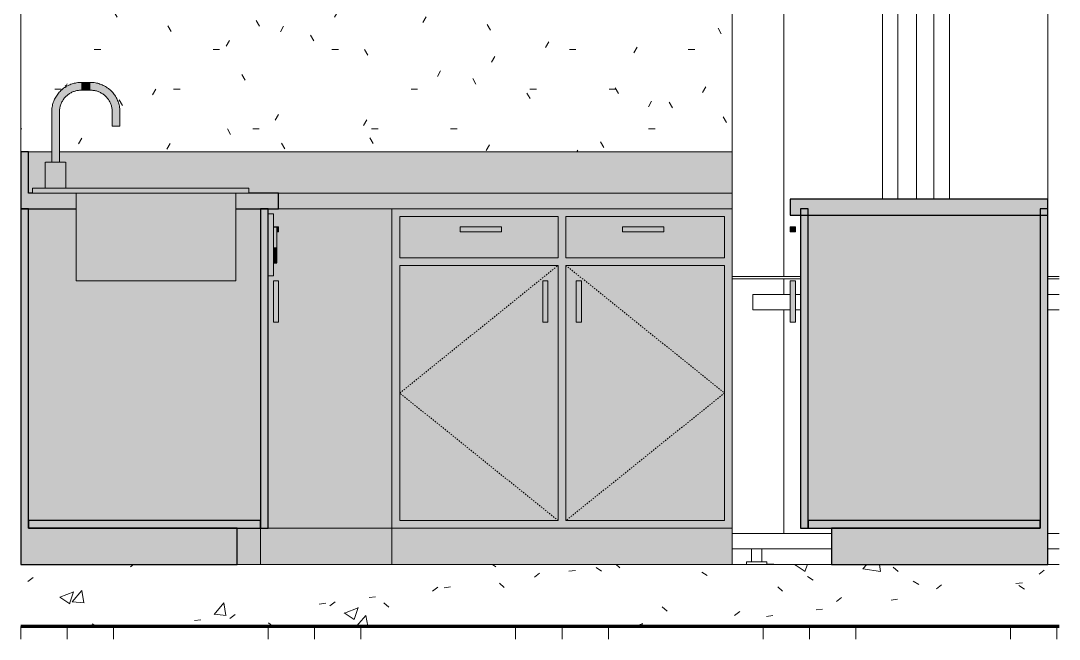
# Model space of a CAD drawing. Header units: inches. Extents: x -1667 to 6641, y -48 to 265.
# Drawn here: x 361.5 to 462.2, y -7.3 to 52.7 of the extents above; entities that cross this region are included whole.
import ezdxf

# ---------------------------------------------------------------- set-up
doc = ezdxf.new("R2010")
doc.units = ezdxf.units.IN
doc.header["$MEASUREMENT"] = 0
doc.linetypes.add('Dash', pattern=[0.25, 0.125, -0.125])
for name, color, linetype, lineweight in [('A-GENM', 13, 'Continuous', 9), ('A-WALL-PATT', 111, 'Continuous', 18), ('C-BLDG-PADS', 91, 'Continuous', 9), ('C-TOPO', 7, 'Continuous', 9), ('I-WALL', 2, 'Continuous', 18), ('P-SANR-FIXT', 6, 'Continuous', 9), ('Q-CASE', 31, 'Continuous', 9), ('Q-SPCQ', 91, 'Continuous', 9)]:
    doc.layers.add(name, color=color, linetype=linetype, lineweight=lineweight)

# ---------------------------------------------------------------- blocks, each defined once
blk = doc.blocks.new('Open Source Metal Building_Exterior_rvt-4-Kitchen - East Elevation')
at = {"layer": 'C-BLDG-PADS'}
h = blk.add_hatch(dxfattribs=at)
h.set_pattern_fill('FP_12', style=0, pattern_type=2)
h.set_pattern_definition([(50, (0, 0), (13.77135, -1.20496), [1.44, -15.84]), (355, (0, 0), (-2.66442, 14.44218), [1.152, -12.672]), (100.451, (1.148, -0.1), (11.10708, 13.23737), [1.224, -13.462]), (46.184, (0, 3.84), (20.49128, -3.17785), [2.16, -23.76]), (96.636, (1.708, 3.575), (17.94587, 18.70315), [1.836, -20.193]), (351.184, (0, 3.84), (17.9454, 18.7026), [1.728, -19.008]), (21, (1.92, 2.88), (11.46052, -7.73037), [1.44, -15.84]), (326, (1.92, 2.88), (4.67135, 13.92315), [1.152, -12.672]), (71.451, (2.875, 2.236), (16.13207, 6.19284), [1.224, -13.462]), (37.5, (0, 0), (0.233123, 6.39175), [0.634, -11.885, 0.634, -12.23, -12.72]), (37.5, (0, 0), (0.233123, 6.39175), [-25.382, 0.634, -12.086]), (7.5, (0, 0), (5.05073, 7.57304), [0.634, -6.701, 0.634, -11.597, -4.848]), (7.5, (0, 0), (5.05073, 7.57304), [-19.565, 0.634, -4.214]), (327.5, (-4.282, 0), (10.24958, -0.43289), [0.634, -4.166, 0.634, -14.342, -19.872]), (327.5, (-4.282, 0), (10.24958, -0.43289), [-19.776, 0.634, -19.238]), (317.5, (-6.202, 0), (11.19739, 1.92214), [0.634, -5.606, 0.634, -9.312, -14.112]), (317.5, (-6.202, 0), (11.19739, 1.92214), [-16.186, 0.634, -13.478])])
h.paths.add_polyline_path([(983.37, -6), (1008.55, -6), (1008.55, 0), (907.83, 0), (907.83, -6), (958.19, -6)], flags=0)
at = {"layer": 'C-TOPO'}
h = blk.add_hatch(dxfattribs=at)
h.set_pattern_fill('FP_11', color=256, style=0, pattern_type=2)
h.set_pattern_definition([(0, (0, 0), (12, 12), [12, -12]), (0, (0, 4.5), (12, 12), [12, -12]), (0, (0, 9), (12, 12), [12, -12]), (90, (1.5, 10.5), (-12, 12), [12, -12]), (90, (6, 10.5), (-12, 12), [12, -12]), (90, (10.5, 10.5), (-12, 12), [12, -12])])
h.paths.add_polyline_path([(1002.59, -7.26), (1008.55, -7.26), (1008.55, -6.01), (907.83, -6.01), (907.83, -7.26), (983.37, -7.26)], flags=0)
at = {"layer": 'C-BLDG-PADS', "color": 250, "lineweight": 18}
for p, q in [((1008.55, 0), (907.83, 0)), ((907.83, -6), (1008.55, -6))]:
    blk.add_line(p, q, dxfattribs=at)
at = {"layer": 'C-TOPO', "color": 10, "lineweight": 80}
for p, q in [((1006.07, -6.01), (907.83, -6.01)), ((1008.55, -6.01), (1006.07, -6.01))]:
    blk.add_line(p, q, dxfattribs=at)
at = {"layer": 'C-TOPO'}
for q in [(907.83, -6.01), (1008.55, -6.01)]:
    blk.add_line((1006.07, -6.01), q, dxfattribs=at)
blk = doc.blocks.new('Counter Top-L Shaped - 24_ Depth U SHAPED-689926-Kitchen - East Elevation')
at = {"layer": 'Q-CASE'}
h = blk.add_hatch(color=256, dxfattribs=at)
h.paths.add_polyline_path([(908.96, 34.5), (913.21, 34.51), (913.21, 36), (908.59, 36), (908.59, 40), (907.84, 40), (907.84, 34.5)], flags=0)
h.paths.add_polyline_path([(932.84, 34.5), (932.84, 36), (928.71, 36), (928.71, 34.5), (929.87, 34.5)], flags=0)
h = blk.add_hatch(color=256, dxfattribs=at)
h.paths.add_polyline_path([(908.96, 36), (908.96, 36.5), (910.24, 36.5), (910.24, 39), (910.84, 39), (910.84, 40), (908.59, 40), (908.59, 36)], flags=0)
h.paths.add_polyline_path([(976.84, 36), (976.84, 40), (911.59, 40), (911.59, 39), (912.19, 39), (912.19, 36.5), (929.96, 36.5), (929.96, 36), (958.19, 36)], flags=0)
blk.add_hatch(color=256, dxfattribs=at).paths.add_polyline_path([(976.84, 34.5), (976.84, 36), (932.84, 36), (932.84, 34.5), (958.19, 34.5)], flags=0)
at = {"layer": 'Q-CASE', "lineweight": 30}
for p, q in [((908.59, 40), (907.84, 40)), ((907.84, 40), (907.84, 34.5)), ((908.59, 36), (908.59, 40)), ((908.96, 36), (908.59, 36)), ((932.84, 36), (929.96, 36)), ((932.84, 34.5), (932.84, 36)), ((907.84, 34.5), (913.21, 34.5)), ((928.71, 34.5), (932.84, 34.5))]:
    blk.add_line(p, q, dxfattribs=at)
at = {"layer": 'Q-CASE'}
for p, q in [((908.59, 40), (910.84, 40)), ((911.59, 40), (976.84, 40)), ((932.84, 36), (976.84, 36)), ((976.84, 34.5), (932.84, 34.5))]:
    blk.add_line(p, q, dxfattribs=at)
blk = doc.blocks.new('Refrigeration-Dacor-Millennia - PF36BNDFBK-519146-Kitchen - East Elevation')
at = {"layer": 'A-GENM', "lineweight": 18}
for p, q in [((976.84, 70.12), (976.84, 27.94)), ((994.71, 70.12), (976.84, 70.12)), ((981.84, 70.12), (981.84, 27.94)), ((994.71, 70.12), (994.71, 35.43)), ((1008.55, 70.12), (994.71, 70.12)), ((1007.46, 70.12), (1007.46, 35.43)), ((976.84, 27.94), (983.46, 27.94)), ((976.84, 27.69), (976.84, 3)), ((983.46, 27.69), (976.84, 27.69)), ((1007.46, 27.94), (1008.55, 27.94)), ((1008.55, 27.69), (1007.46, 27.69)), ((976.84, 3), (986.46, 3)), ((1007.46, 3), (1008.55, 3))]:
    blk.add_line(p, q, dxfattribs=at)
at = {"layer": 'A-GENM'}
for p, q in [((976.84, 70.12), (1008.55, 70.12)), ((976.84, 3), (976.84, 70.12)), ((984.63, 67.67), (984.64, 67.71)), ((984.69, 67.42), (984.63, 67.67)), ((984.64, 67.71), (984.66, 67.74)), ((984.66, 67.74), (984.7, 67.75)), ((984.68, 67.7), (984.84, 67.7)), ((984.72, 67.53), (984.68, 67.7)), ((984.7, 67.75), (984.82, 67.75)), ((984.75, 67.37), (984.72, 67.53)), ((984.82, 67.75), (984.86, 67.74)), ((984.84, 67.7), (984.91, 67.37)), ((984.86, 67.74), (984.89, 67.7)), ((984.89, 67.7), (984.95, 67.42)), ((992.9, 67.53), (991.4, 67.53)), ((991.4, 67.53), (991.4, 35.43)), ((992.9, 35.43), (992.9, 67.53)), ((996.4, 67.53), (997.9, 67.53)), ((996.4, 35.43), (996.4, 67.53)), ((997.9, 67.53), (997.9, 35.43)), ((982.1, 67.33), (982.11, 67.37)), ((982.12, 67.24), (982.1, 67.33)), ((982.11, 67.37), (982.13, 67.4)), ((982.15, 67.2), (982.12, 67.24)), ((982.13, 67.4), (982.17, 67.42)), ((982.15, 67.37), (982.37, 67.37)), ((982.18, 67.23), (982.15, 67.37)), ((982.19, 67.18), (982.15, 67.2)), ((982.17, 67.42), (984.69, 67.42)), ((982.38, 67.23), (982.18, 67.23)), ((982.4, 67.18), (982.19, 67.18)), ((982.37, 67.37), (982.41, 67.34)), ((982.42, 67.22), (982.38, 67.23)), ((982.46, 66.91), (982.4, 67.18)), ((982.41, 67.34), (982.44, 67.37)), ((982.45, 67.18), (982.42, 67.22)), ((982.44, 67.37), (982.53, 67.37)), ((982.51, 66.89), (982.45, 67.18)), ((982.48, 66.86), (982.46, 66.91)), ((982.54, 66.84), (982.48, 66.86)), ((982.67, 66.89), (982.51, 66.89)), ((982.53, 67.37), (982.56, 67.36)), ((985.43, 66.84), (982.54, 66.84)), ((982.56, 67.36), (982.57, 67.33)), ((982.57, 67.33), (982.67, 66.89)), ((982.66, 67.24), (982.67, 67.3)), ((982.72, 66.97), (982.66, 67.24)), ((982.67, 67.3), (982.71, 67.35)), ((982.71, 67.35), (982.76, 67.37)), ((982.74, 66.93), (982.72, 66.97)), ((982.78, 66.9), (982.74, 66.93)), ((982.76, 67.37), (983.23, 67.37)), ((982.82, 66.89), (982.78, 66.9)), ((983.28, 66.89), (982.82, 66.89)), ((982.84, 67.22), (982.83, 67.19)), ((982.83, 67.19), (982.84, 67.12)), ((982.88, 67.23), (982.84, 67.22)), ((982.84, 67.12), (982.86, 67.06)), ((982.86, 67.06), (982.87, 67.03)), ((982.87, 67.03), (982.9, 67.02)), ((983.15, 67.23), (982.88, 67.23)), ((982.9, 67.02), (983.18, 67.02)), ((983.18, 67.22), (983.15, 67.23)), ((983.19, 67.2), (983.18, 67.22)), ((983.18, 67.02), (983.21, 67.04)), ((983.22, 67.07), (983.19, 67.2)), ((983.21, 67.04), (983.22, 67.07)), ((983.23, 67.37), (983.28, 67.36)), ((983.28, 67.36), (983.31, 67.33)), ((983.34, 66.91), (983.28, 66.89)), ((983.31, 67.33), (983.33, 67.28)), ((983.33, 67.28), (983.36, 67.15)), ((983.38, 66.96), (983.34, 66.91)), ((983.36, 67.15), (983.39, 67.02)), ((983.38, 67.32), (983.39, 67.35)), ((983.39, 67.27), (983.38, 67.32)), ((983.39, 67.02), (983.38, 66.96)), ((983.39, 67.35), (983.42, 67.37)), ((983.41, 67.24), (983.39, 67.27)), ((983.44, 67.23), (983.41, 67.24)), ((983.42, 67.37), (983.89, 67.37)), ((983.79, 67.23), (983.44, 67.23)), ((983.45, 66.98), (983.46, 67.01)), ((983.46, 66.93), (983.45, 66.98)), ((983.46, 67.01), (983.5, 67.02)), ((983.48, 66.9), (983.46, 66.93)), ((983.51, 66.89), (983.48, 66.9)), ((983.5, 67.02), (983.84, 67.02)), ((983.94, 66.89), (983.51, 66.89)), ((983.83, 67.22), (983.79, 67.23)), ((983.85, 67.19), (983.83, 67.22)), ((983.84, 67.02), (983.87, 67.04)), ((983.88, 67.07), (983.85, 67.19)), ((983.87, 67.04), (983.88, 67.07)), ((983.89, 67.37), (983.93, 67.36)), ((983.93, 67.36), (983.97, 67.33)), ((984, 66.91), (983.94, 66.89)), ((983.97, 67.33), (983.99, 67.28)), ((983.99, 67.28), (984.02, 67.15)), ((984.04, 66.96), (984, 66.91)), ((984.02, 67.15), (984.05, 67.02)), ((984.05, 67.02), (984.04, 66.96)), ((984.06, 67.3), (984.1, 67.35)), ((984.06, 67.24), (984.06, 67.3)), ((984.09, 67.11), (984.06, 67.24)), ((984.12, 66.97), (984.09, 67.11)), ((984.1, 67.35), (984.16, 67.37)), ((984.14, 66.93), (984.12, 66.97)), ((984.17, 66.9), (984.14, 66.93)), ((984.16, 67.37), (984.61, 67.37)), ((984.22, 66.89), (984.17, 66.9)), ((984.22, 67.23), (984.23, 67.19)), ((984.64, 67.23), (984.22, 67.23)), ((984.66, 66.89), (984.22, 66.89)), ((984.23, 67.19), (984.65, 67.19)), ((984.25, 67.06), (984.26, 67.02)), ((984.6, 67.06), (984.25, 67.06)), ((984.26, 67.02), (984.6, 67.02)), ((984.6, 67.02), (984.6, 67.06)), ((984.61, 67.37), (984.64, 67.23)), ((984.65, 67.19), (984.69, 67.18)), ((984.66, 67.37), (984.75, 67.37)), ((984.68, 67.3), (984.66, 67.37)), ((984.72, 66.91), (984.66, 66.89)), ((984.69, 67.23), (984.68, 67.3)), ((984.78, 67.23), (984.69, 67.23)), ((984.69, 67.18), (984.73, 67.15)), ((984.76, 66.96), (984.72, 66.91)), ((984.73, 67.15), (984.75, 67.11)), ((984.75, 67.11), (984.76, 67.06)), ((984.76, 67.06), (984.77, 67.02)), ((984.77, 67.02), (984.76, 66.96)), ((984.83, 66.97), (984.78, 67.23)), ((984.85, 66.93), (984.83, 66.97)), ((984.89, 66.9), (984.85, 66.93)), ((984.94, 66.89), (984.89, 66.9)), ((984.91, 67.37), (985.31, 67.37)), ((984.94, 67.23), (984.97, 67.07)), ((985.28, 67.23), (984.94, 67.23)), ((985.43, 66.89), (984.94, 66.89)), ((984.95, 67.42), (985.31, 67.42)), ((984.97, 67.07), (984.99, 67.03)), ((984.99, 67.03), (985.03, 67.02)), ((985.03, 67.02), (985.32, 67.02)), ((985.32, 67.22), (985.28, 67.23)), ((985.31, 67.42), (985.39, 67.4)), ((985.31, 67.37), (985.39, 67.35)), ((985.33, 67.18), (985.32, 67.22)), ((985.32, 67.02), (985.35, 67.04)), ((985.36, 67.07), (985.33, 67.18)), ((985.35, 67.04), (985.36, 67.07)), ((985.39, 67.4), (985.45, 67.37)), ((985.39, 67.35), (985.45, 67.3)), ((985.48, 66.91), (985.43, 66.89)), ((985.46, 66.85), (985.43, 66.84)), ((985.45, 67.37), (985.5, 67.31)), ((985.45, 67.3), (985.48, 67.23)), ((985.49, 66.86), (985.46, 66.85)), ((985.48, 67.23), (985.53, 67.02)), ((985.52, 66.95), (985.48, 66.91)), ((985.55, 66.9), (985.49, 66.86)), ((985.5, 67.31), (985.53, 67.24)), ((985.53, 67.02), (985.52, 66.95)), ((985.53, 67.24), (985.58, 67.03)), ((985.58, 66.96), (985.55, 66.9)), ((985.58, 67.03), (985.58, 66.96)), ((981.84, 27.69), (981.84, 26.19)), ((978.84, 26.19), (982.46, 26.19)), ((978.84, 24.69), (978.84, 26.19)), ((982.96, 26.19), (983.46, 26.19)), ((1007.46, 26.19), (1008.55, 26.19)), ((982.46, 24.69), (978.84, 24.69)), ((981.84, 24.69), (981.84, 3)), ((983.46, 24.69), (982.96, 24.69)), ((1008.55, 24.69), (1007.46, 24.69)), ((986.46, 3), (976.84, 3)), ((1008.55, 3), (1007.46, 3)), ((978.71, 0.25), (978.71, 1.5)), ((978.71, 1.5), (979.71, 1.5)), ((979.71, 1.5), (979.71, 0.25)), ((978.21, 0.25), (978.71, 0.25)), ((978.21, 0), (978.21, 0.25)), ((979.71, 0.25), (978.71, 0.25)), ((979.71, 0.25), (980.21, 0.25)), ((980.21, 0.25), (980.21, 0))]:
    blk.add_line(p, q, dxfattribs=at)
at = {"layer": 'Q-SPCQ'}
for p, q in [((976.84, 1.5), (978.71, 1.5)), ((979.71, 1.5), (986.46, 1.5)), ((1007.46, 1.5), (1008.55, 1.5))]:
    blk.add_line(p, q, dxfattribs=at)
blk = doc.blocks.new('Sink Kitchen-Double - 42_ x 21_-577721-Kitchen - East Elevation')
at = {"layer": 'P-SANR-FIXT'}
for points in [[(911.21, 43.88), (911.59, 43.88), (911.75, 44.69), (912.21, 45.38), (912.9, 45.84), (913.71, 46), (913.71, 46.75), (912.61, 46.53), (911.68, 45.91), (911.05, 44.98), (910.84, 43.88), (911.13, 43.88)], [(913.71, 46), (914.59, 46), (914.59, 46.75), (913.71, 46.75), (913.71, 46.04)], [(917.17, 43.88), (917.46, 43.88), (917.24, 44.98), (916.62, 45.91), (915.69, 46.53), (914.59, 46.75), (914.59, 46), (915.4, 45.84), (916.09, 45.38), (916.55, 44.69), (916.71, 43.88), (917, 43.88)], [(911.51, 39), (911.59, 39), (911.59, 43.88), (910.84, 43.88), (910.84, 39), (911.44, 39)], [(916.85, 42.5), (917.46, 42.5), (917.46, 43.88), (916.71, 43.88), (916.71, 42.5), (916.78, 42.5)], [(910.33, 36.5), (911.21, 36.5), (911.21, 39), (910.24, 39), (910.24, 36.5)], [(911.44, 36.5), (912.19, 36.5), (912.19, 39), (911.21, 39), (911.21, 36.5)], [(915.7, 36), (929.96, 36), (929.96, 36.5), (908.96, 36.5), (908.96, 36), (914.92, 36)], [(913.87, 27.5), (915.46, 27.5), (915.46, 36), (913.21, 36), (913.21, 27.5), (913.63, 27.5)], [(915.46, 27.5), (926.46, 27.5), (926.46, 36), (915.46, 36), (915.46, 27.55)], [(926.46, 27.5), (928.71, 27.5), (928.71, 36), (926.46, 36), (926.46, 27.55)]]:
    blk.add_hatch(color=256, dxfattribs=at).paths.add_polyline_path(points, flags=0)
for p, q in [((914.59, 46.75), (913.71, 46.75)), ((913.71, 46), (914.59, 46)), ((910.84, 43.88), (910.84, 39)), ((911.59, 39), (911.59, 43.88)), ((916.71, 43.88), (916.71, 42.5)), ((917.46, 42.5), (917.46, 43.88)), ((917.46, 42.5), (916.71, 42.5)), ((910.21, 39), (910.21, 36.5)), ((910.21, 39), (910.21, 36.5)), ((910.24, 39), (911.21, 39)), ((910.24, 39), (910.24, 39)), ((911.21, 39), (912.19, 39)), ((912.19, 39), (912.19, 39)), ((912.21, 36.5), (912.21, 39)), ((912.21, 36.5), (912.21, 39)), ((908.96, 36.5), (929.96, 36.5)), ((908.96, 36), (908.96, 36.5)), ((929.96, 36), (929.96, 36.5)), ((929.96, 36), (908.96, 36)), ((913.21, 36), (913.21, 27.5)), ((928.71, 27.5), (928.71, 36)), ((913.21, 27.5), (915.46, 27.5)), ((915.46, 27.5), (926.46, 27.5)), ((926.46, 27.5), (928.71, 27.5))]:
    blk.add_line(p, q, dxfattribs=at)
at = {"layer": 'P-SANR-FIXT', "flags": 128}
for points in [[(913.71, 46.75), (913.6, 46.75), (913.48, 46.74), (913.37, 46.73), (913.25, 46.71), (913.14, 46.69), (913.03, 46.67), (912.92, 46.64), (912.81, 46.6), (912.7, 46.57), (912.59, 46.52), (912.49, 46.48), (912.38, 46.43), (912.28, 46.37), (912.18, 46.31), (912.09, 46.25), (911.99, 46.18), (911.9, 46.11), (911.82, 46.04), (911.73, 45.96), (911.65, 45.88), (911.57, 45.79), (911.5, 45.71), (911.42, 45.62), (911.36, 45.52), (911.29, 45.43), (911.23, 45.33), (911.18, 45.23), (911.12, 45.13), (911.08, 45.02), (911.03, 44.92), (910.99, 44.81), (910.96, 44.7), (910.93, 44.59), (910.9, 44.48), (910.88, 44.36), (910.86, 44.25), (910.85, 44.14), (910.84, 44.02), (910.84, 43.91), (910.84, 43.88)], [(917.46, 43.88), (917.46, 43.99), (917.45, 44.1), (917.44, 44.22), (917.42, 44.33), (917.4, 44.45), (917.38, 44.56), (917.35, 44.67), (917.31, 44.78), (917.28, 44.89), (917.23, 44.99), (917.19, 45.1), (917.14, 45.2), (917.08, 45.3), (917.02, 45.4), (916.96, 45.5), (916.89, 45.59), (916.82, 45.68), (916.75, 45.77), (916.67, 45.86), (916.59, 45.94), (916.5, 46.02), (916.42, 46.09), (916.33, 46.16), (916.23, 46.23), (916.14, 46.29), (916.04, 46.35), (915.94, 46.41), (915.84, 46.46), (915.73, 46.51), (915.63, 46.55), (915.52, 46.59), (915.41, 46.63), (915.3, 46.66), (915.19, 46.69), (915.07, 46.71), (914.96, 46.73), (914.85, 46.74), (914.73, 46.75), (914.62, 46.75), (914.59, 46.75)], [(911.59, 43.88), (911.59, 43.96), (911.59, 44.04), (911.6, 44.13), (911.61, 44.21), (911.63, 44.3), (911.65, 44.38), (911.67, 44.46), (911.69, 44.54), (911.72, 44.62), (911.75, 44.7), (911.79, 44.78), (911.83, 44.86), (911.87, 44.93), (911.91, 45), (911.96, 45.07), (912.01, 45.14), (912.06, 45.21), (912.11, 45.28), (912.17, 45.34), (912.23, 45.4), (912.29, 45.46), (912.36, 45.51), (912.42, 45.57), (912.49, 45.62), (912.56, 45.66), (912.64, 45.71), (912.71, 45.75), (912.79, 45.79), (912.86, 45.82), (912.94, 45.86), (913.02, 45.88), (913.1, 45.91), (913.18, 45.93), (913.27, 45.95), (913.35, 45.97), (913.43, 45.98), (913.52, 45.99), (913.6, 46), (913.69, 46), (913.71, 46)], [(914.59, 46), (914.67, 46), (914.76, 45.99), (914.84, 45.98), (914.92, 45.97), (915.01, 45.96), (915.09, 45.94), (915.17, 45.92), (915.25, 45.89), (915.33, 45.86), (915.41, 45.83), (915.49, 45.8), (915.57, 45.76), (915.64, 45.72), (915.71, 45.68), (915.79, 45.63), (915.85, 45.58), (915.92, 45.53), (915.99, 45.47), (916.05, 45.42), (916.11, 45.36), (916.17, 45.29), (916.22, 45.23), (916.28, 45.16), (916.33, 45.09), (916.37, 45.02), (916.42, 44.95), (916.46, 44.88), (916.5, 44.8), (916.53, 44.72), (916.57, 44.65), (916.6, 44.57), (916.62, 44.48), (916.64, 44.4), (916.66, 44.32), (916.68, 44.24), (916.69, 44.15), (916.7, 44.07), (916.71, 43.98), (916.71, 43.9), (916.71, 43.88)]]:
    blk.add_lwpolyline(points, dxfattribs=at)
blk = doc.blocks.new('Base Cabinet-Double Door Sink Unit - 48_-578561-Kitchen - East Elevation')
at = {"layer": 'Q-CASE'}
h = blk.add_hatch(color=256, dxfattribs=at)
h.paths.add_polyline_path([(907.84, 0), (928.84, 0), (928.84, 3.5), (908.59, 3.5), (908.59, 34.5), (907.84, 34.5), (907.84, 24.57)], flags=0)
h.paths.add_polyline_path([(931.09, 3.5), (931.84, 3.5), (931.84, 34.5), (931.09, 34.5), (931.09, 24.57)], flags=0)
for points in [[(928.84, 4.25), (931.09, 4.25), (931.09, 34.5), (928.71, 34.5), (928.71, 27.5), (913.21, 27.5), (913.21, 34.5), (908.59, 34.5), (908.59, 4.25), (928.35, 4.25)], [(931.09, 3.5), (931.09, 4.25), (908.59, 4.25), (908.59, 3.5)]]:
    blk.add_hatch(color=256, dxfattribs=at).paths.add_polyline_path(points, flags=0)
at = {"layer": 'Q-CASE', "lineweight": 30}
for p, q in [((908.59, 34.5), (907.84, 34.5)), ((907.84, 34.5), (907.84, 0)), ((908.59, 3.5), (908.59, 34.5)), ((931.09, 34.5), (931.09, 3.5)), ((931.84, 34.5), (931.09, 34.5)), ((931.84, 3.5), (931.84, 34.5)), ((931.09, 4.25), (908.59, 4.25)), ((908.59, 4.25), (908.59, 3.5)), ((931.09, 3.5), (931.09, 4.25)), ((928.84, 3.5), (908.59, 3.5)), ((908.59, 3.5), (931.09, 3.5)), ((928.84, 0), (928.84, 3.5)), ((931.09, 3.5), (931.84, 3.5)), ((907.84, 0), (928.84, 0))]:
    blk.add_line(p, q, dxfattribs=at)
blk = doc.blocks.new('Base Cabinet-Corner Unit-Angled - 36_ 2-582711-Kitchen - East Elevation')
at = {"layer": 'Q-CASE'}
h = blk.add_hatch(color=256, dxfattribs=at)
h.paths.add_polyline_path([(931.84, 3.5), (943.84, 3.5), (943.84, 34.5), (931.84, 34.5), (931.84, 34), (932.34, 34), (932.34, 32.75), (932.84, 32.75), (932.84, 32.25), (932.66, 32.25), (932.66, 29.25), (932.34, 29.25), (932.34, 28), (931.84, 28), (931.84, 4)], flags=0)
h.paths.add_polyline_path([(932.34, 23.5), (932.34, 27.5), (932.84, 27.5), (932.84, 23.5)], flags=0)
for points in [[(931.09, 0), (931.09, 3.5), (928.84, 3.5), (928.84, 0)], [(931.84, 0), (943.84, 0), (943.84, 3.5), (931.09, 3.5), (931.09, 0), (931.21, 0)]]:
    blk.add_hatch(color=256, dxfattribs=at).paths.add_polyline_path(points, flags=0)
for p, q in [((943.84, 34.5), (943.84, 3.5)), ((931.09, 0), (931.09, 3.5)), ((943.84, 3.5), (931.84, 3.5)), ((943.84, 3.5), (943.84, 0))]:
    blk.add_line(p, q, dxfattribs=at)
blk = doc.blocks.new('Base Cabinet-Double Door _ 2 Drawer - 36_-581377-Kitchen - East Elevation')
at = {"layer": 'Q-CASE'}
h = blk.add_hatch(color=256, dxfattribs=at)
h.paths.add_polyline_path([(1007.46, 0), (1007.46, 34.5), (1006.71, 34.5), (1006.71, 3.5), (986.46, 3.5), (986.46, 0)], flags=0)
h.paths.add_polyline_path([(983.46, 3.5), (984.21, 3.5), (984.21, 34.5), (983.46, 34.5), (983.46, 24.57)], flags=0)
for points in [[(984.21, 4.25), (1006.71, 4.25), (1006.71, 33.86), (984.21, 33.86), (984.21, 24.57)], [(984.21, 3.5), (1006.71, 3.5), (1006.71, 4.25), (984.21, 4.25)]]:
    blk.add_hatch(color=256, dxfattribs=at).paths.add_polyline_path(points, flags=0)
at = {"layer": 'Q-CASE', "lineweight": 30}
for p, q in [((984.21, 34.5), (983.46, 34.5)), ((983.46, 34.5), (983.46, 3.5)), ((984.21, 3.5), (984.21, 34.5)), ((1006.71, 34.5), (1006.71, 3.5)), ((1007.46, 34.5), (1006.71, 34.5)), ((1007.46, 0), (1007.46, 34.5)), ((1006.71, 4.25), (984.21, 4.25)), ((984.21, 4.25), (984.21, 3.5)), ((1006.71, 3.5), (1006.71, 4.25)), ((983.46, 3.5), (984.21, 3.5)), ((984.21, 3.5), (1006.71, 3.5)), ((1006.71, 3.5), (986.46, 3.5)), ((986.46, 3.5), (986.46, 0)), ((986.46, 0), (1007.46, 0))]:
    blk.add_line(p, q, dxfattribs=at)
blk = doc.blocks.new('Base Cabinet-Double Door _ 2 Drawer - 36_-V10-Kitchen - East Elevation')
at = {"layer": 'Q-CASE'}
for points in [[(982.96, 32.25), (982.96, 32.75), (982.46, 32.75), (982.46, 32.25)], [(982.96, 23.5), (982.96, 27.5), (982.46, 27.5), (982.46, 23.5)]]:
    blk.add_hatch(color=256, dxfattribs=at).paths.add_polyline_path(points, flags=0)
for p, q in [((982.46, 32.25), (982.46, 32.75)), ((982.46, 32.75), (982.96, 32.75)), ((982.96, 32.25), (982.46, 32.25)), ((982.96, 32.75), (982.96, 32.25)), ((982.46, 23.5), (982.46, 27.5)), ((982.46, 27.5), (982.96, 27.5)), ((982.96, 27.5), (982.96, 23.5)), ((982.96, 23.5), (982.46, 23.5))]:
    blk.add_line(p, q, dxfattribs=at)
blk = doc.blocks.new('M_Counter Top-Island - 1220mm Depth-640051-Kitchen - East Elevation')
at = {"layer": 'Q-CASE'}
blk.add_hatch(color=256, dxfattribs=at).paths.add_polyline_path([(982.46, 33.86), (1007.46, 33.86), (1007.46, 35.43), (982.46, 35.43)], flags=0)
at = {"layer": 'Q-CASE', "lineweight": 30}
for p, q in [((1007.46, 35.43), (982.46, 35.43)), ((982.46, 35.43), (982.46, 33.86)), ((1007.46, 33.86), (1007.46, 35.43)), ((982.46, 33.86), (1007.46, 33.86))]:
    blk.add_line(p, q, dxfattribs=at)
blk = doc.blocks.new('Dishwasher - 24_ x 24_ x 34_-675075-Kitchen - East Elevation')
at = {"layer": 'Q-SPCQ'}
for points in [[(931.84, 28), (932.34, 28), (932.34, 34), (931.84, 34), (931.84, 28.54)], [(932.34, 30.71), (932.66, 30.71), (932.66, 32.71), (932.34, 32.71), (932.34, 32.52)], [(932.66, 30.1), (932.66, 30.71), (932.34, 30.71), (932.34, 30.1)], [(932.34, 29.25), (932.66, 29.25), (932.66, 30.1), (932.34, 30.1), (932.34, 29.39)]]:
    blk.add_hatch(color=256, dxfattribs=at).paths.add_polyline_path(points, flags=0)
for p, q in [((932.34, 34), (931.84, 34)), ((932.34, 28), (932.34, 34)), ((932.34, 32.71), (932.66, 32.71)), ((932.66, 32.71), (932.66, 30.71)), ((932.34, 30.71), (932.66, 30.71)), ((932.66, 30.71), (932.66, 30.1)), ((932.34, 30.09), (932.66, 30.09)), ((932.34, 29.21), (932.66, 29.21)), ((932.66, 30.1), (932.66, 29.25)), ((931.84, 28), (932.34, 28))]:
    blk.add_line(p, q, dxfattribs=at)
blk = doc.blocks.new('Base Cabinet-Double Door _ 2 Drawer - 36_-V13-Kitchen - East Elevation')
at = {"layer": 'Q-CASE'}
for points in [[(932.84, 32.25), (932.84, 32.75), (932.34, 32.75), (932.34, 32.71), (932.66, 32.71), (932.66, 32.25)], [(932.34, 23.5), (932.84, 23.5), (932.84, 27.5), (932.34, 27.5), (932.34, 24.57)]]:
    blk.add_hatch(color=256, dxfattribs=at).paths.add_polyline_path(points, flags=0)
for p, q in [((932.34, 32.75), (932.84, 32.75)), ((932.66, 32.25), (932.84, 32.25)), ((932.84, 32.75), (932.84, 32.25)), ((932.34, 23.5), (932.34, 27.5)), ((932.34, 27.5), (932.84, 27.5)), ((932.84, 27.5), (932.84, 23.5)), ((932.34, 23.5), (932.84, 23.5))]:
    blk.add_line(p, q, dxfattribs=at)
blk = doc.blocks.new('Base Cabinet-Double Door _ 2 Drawer - 33_-689299-Kitchen - East Elevation')
at = {"layer": 'Q-CASE'}
h = blk.add_hatch(color=256, dxfattribs=at)
h.paths.add_polyline_path([(943.84, 3.5), (976.84, 3.5), (976.84, 34.5), (943.84, 34.5), (943.84, 24.57)], flags=0)
h.paths.add_polyline_path([(961.71, 23.5), (961.71, 27.5), (962.21, 27.5), (962.21, 23.5)], flags=0)
h.paths.add_polyline_path([(958.46, 23.5), (958.46, 27.5), (958.96, 27.5), (958.96, 23.5)], flags=0)
h.paths.add_polyline_path([(966.21, 32.25), (966.21, 32.75), (970.21, 32.75), (970.21, 32.25)], flags=0)
h.paths.add_polyline_path([(950.46, 32.25), (950.46, 32.75), (954.46, 32.75), (954.46, 32.25)], flags=0)
h = blk.add_hatch(color=256, dxfattribs=at)
h.paths.add_polyline_path([(958.46, 23.5), (958.96, 23.5), (958.96, 27.5), (958.46, 27.5), (958.46, 24.57)], flags=0)
h.paths.add_polyline_path([(962.21, 23.5), (962.21, 27.5), (961.71, 27.5), (961.71, 23.5)], flags=0)
h.paths.add_polyline_path([(966.21, 32.25), (970.21, 32.25), (970.21, 32.75), (966.21, 32.75)], flags=0)
h.paths.add_polyline_path([(954.46, 32.25), (954.46, 32.75), (950.46, 32.75), (950.46, 32.25)], flags=0)
blk.add_hatch(color=256, dxfattribs=at).paths.add_polyline_path([(976.84, 0), (976.84, 3.5), (943.84, 3.5), (943.84, 0), (958.19, 0)], flags=0)
for p, q in [((943.84, 34.5), (943.84, 3.5)), ((959.96, 33.75), (944.59, 33.75)), ((944.59, 33.75), (944.59, 29.75)), ((959.96, 29.75), (959.96, 33.75)), ((960.71, 29.75), (960.71, 33.75)), ((976.09, 33.75), (960.71, 33.75)), ((976.09, 29.75), (976.09, 33.75)), ((950.46, 32.75), (950.46, 32.25)), ((954.46, 32.75), (950.46, 32.75)), ((950.46, 32.25), (954.46, 32.25)), ((954.46, 32.25), (954.46, 32.75)), ((966.21, 32.75), (966.21, 32.25)), ((970.21, 32.75), (966.21, 32.75)), ((966.21, 32.25), (970.21, 32.25)), ((970.21, 32.25), (970.21, 32.75)), ((944.59, 29.75), (959.96, 29.75)), ((960.71, 29.75), (976.09, 29.75)), ((959.96, 29), (944.59, 29)), ((944.59, 29), (944.59, 4.25)), ((959.96, 4.25), (959.96, 29)), ((960.71, 4.25), (960.71, 29)), ((976.09, 29), (960.71, 29)), ((976.09, 4.25), (976.09, 29)), ((958.46, 27.5), (958.46, 23.5)), ((958.96, 27.5), (958.46, 27.5)), ((958.96, 23.5), (958.96, 27.5)), ((961.71, 27.5), (961.71, 23.5)), ((962.21, 27.5), (961.71, 27.5)), ((962.21, 23.5), (962.21, 27.5)), ((958.46, 23.5), (958.96, 23.5)), ((961.71, 23.5), (962.21, 23.5)), ((944.59, 4.25), (959.96, 4.25)), ((960.71, 4.25), (976.09, 4.25)), ((943.84, 3.5), (976.84, 3.5)), ((976.84, 3), (976.84, 0))]:
    blk.add_line(p, q, dxfattribs=at)
at = {"layer": 'Q-CASE', "linetype": 'Dash'}
for p, q in [((944.59, 16.62), (959.96, 29)), ((960.71, 29), (976.09, 16.62)), ((959.96, 4.25), (944.59, 16.62)), ((976.09, 16.62), (960.71, 4.25))]:
    blk.add_line(p, q, dxfattribs=at)

msp = doc.modelspace()

# ---------------------------------------------------------------- hatches: boundary and pattern name
at = {"layer": 'A-WALL-PATT', "lineweight": 9}
h = msp.add_hatch(dxfattribs=at)
h.set_pattern_fill('FP_10', color=256, style=0, pattern_type=2)
h.set_pattern_definition([(0, (0, 0), (15.36, 3.84), [0.634, -10.886, 0.634, -10.886, -61.44]), (0, (0, 0), (15.36, 3.84), [-23.04, 0.634, -22.406, 0.634, -10.886, -26.88]), (0, (0, 0), (15.36, 3.84), [-57.6, 0.634, -7.046, 0.634, -18.566]), (120, (5.76, 1.92), (-11.005538, 11.38215), [0.634, -10.886, 0.634, -10.886, -61.44]), (120, (5.76, 1.92), (-11.005538, 11.38215), [-23.04, 0.634, -22.406, 0.634, -10.886, -26.88]), (120, (5.76, 1.92), (-11.005538, 11.38215), [-57.6, 0.634, -7.046, 0.634, -18.566]), (240, (7.68, 9.6), (-4.354462, -15.22215), [0.634, -10.886, 0.634, -10.886, -61.44]), (240, (7.68, 9.6), (-4.354462, -15.22215), [-23.04, 0.634, -22.406, 0.634, -10.886, -26.88]), (240, (7.68, 9.6), (-4.354462, -15.22215), [-57.6, 0.634, -7.046, 0.634, -18.566])])
h.paths.add_polyline_path([(437.05, 0), (440.14, 0), (440.14, 1.5), (433.39, 1.5), (433.39, 0.25), (433.89, 0.25), (433.89, 0)], flags=0)
h.paths.add_polyline_path([(461.14, 0), (462.23, 0), (462.23, 1.5), (461.14, 1.5)], flags=0)
h.paths.add_polyline_path([(430.52, 0), (431.89, 0), (431.89, 0.25), (432.39, 0.25), (432.39, 1.5), (430.52, 1.5), (430.52, 0.25)], flags=0)
h.paths.add_polyline_path([(396.77, 40), (430.52, 40), (430.52, 70.13), (462.23, 70.13), (462.23, 120.03), (361.52, 120.03), (361.52, 90), (428.77, 90), (428.77, 54), (361.52, 54), (361.52, 40), (364.52, 40), (364.52, 43.88), (364.74, 44.98), (365.36, 45.91), (366.29, 46.53), (367.39, 46.75), (368.27, 46.75), (369.41, 46.51), (370.3, 45.91), (370.92, 44.98), (371.14, 43.88), (371.14, 42.5), (370.39, 42.5), (370.39, 43.88), (370.23, 44.69), (369.77, 45.38), (369.06, 45.84), (368.27, 46), (367.39, 46), (366.58, 45.84), (365.89, 45.38), (365.43, 44.69), (365.27, 43.88), (365.27, 40), (386.7, 40)], flags=0)
at = {"layer": 'I-WALL'}
msp.add_hatch(color=256, dxfattribs=at).paths.add_polyline_path([(361.52, 0), (361.52, 0), (361.52, 24.57)], flags=0)

# ---------------------------------------------------------------- linework, layer by layer
for q in [(361.52, 120.03), (361.52, 0)]:
    msp.add_line((361.52, 0), q, dxfattribs=at)

# ---------------------------------------------------------------- block references
at = {"color": 90, "lineweight": 5}
msp.add_blockref('Open Source Metal Building_Exterior_rvt-4-Kitchen - East Elevation', (-546.32, 0), dxfattribs=at)
at = {"layer": 'P-SANR-FIXT'}
msp.add_blockref('Sink Kitchen-Double - 42_ x 21_-577721-Kitchen - East Elevation', (-546.32, 0), dxfattribs=at)
at = {"layer": 'Q-CASE'}
for name in ['Counter Top-L Shaped - 24_ Depth U SHAPED-689926-Kitchen - East Elevation', 'M_Counter Top-Island - 1220mm Depth-640051-Kitchen - East Elevation', 'Base Cabinet-Double Door Sink Unit - 48_-578561-Kitchen - East Elevation', 'Base Cabinet-Corner Unit-Angled - 36_ 2-582711-Kitchen - East Elevation', 'Base Cabinet-Double Door _ 2 Drawer - 33_-689299-Kitchen - East Elevation', 'Base Cabinet-Double Door _ 2 Drawer - 36_-581377-Kitchen - East Elevation', 'Base Cabinet-Double Door _ 2 Drawer - 36_-V13-Kitchen - East Elevation', 'Base Cabinet-Double Door _ 2 Drawer - 36_-V10-Kitchen - East Elevation']:
    msp.add_blockref(name, (-546.32, 0), dxfattribs=at)
at = {"layer": 'Q-SPCQ'}
for name in ['Refrigeration-Dacor-Millennia - PF36BNDFBK-519146-Kitchen - East Elevation', 'Dishwasher - 24_ x 24_ x 34_-675075-Kitchen - East Elevation']:
    msp.add_blockref(name, (-546.32, 0), dxfattribs=at)

doc.saveas('drawing.dxf')
